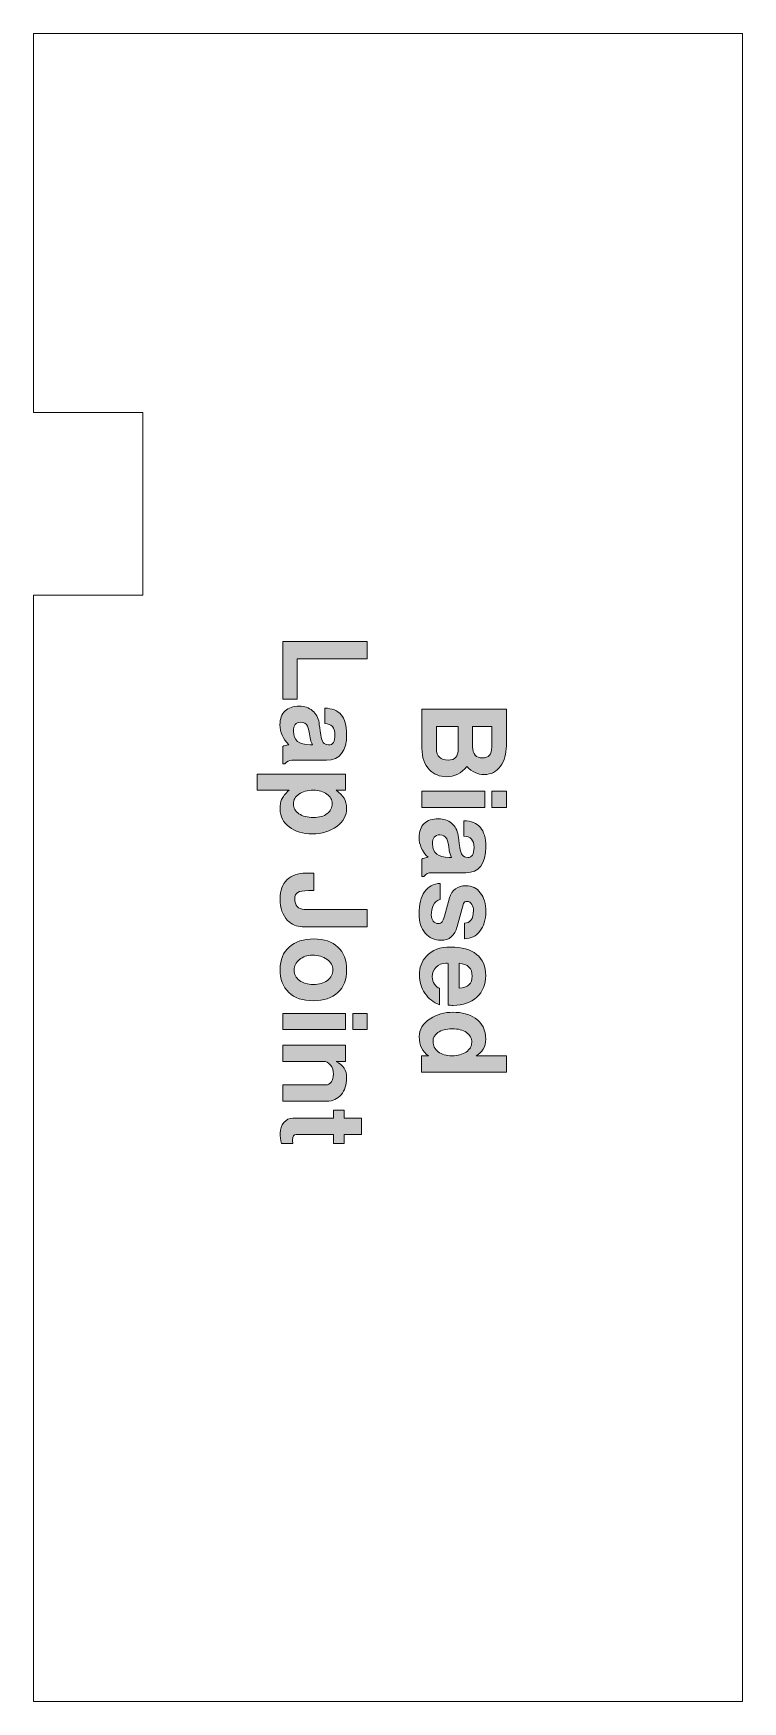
# Model space of a CAD drawing. Header units: inches. Extents: x 0.59 to 7.67, y -3.15 to -0.14.
# Drawn here: x 4.112 to 5.386, y -3.144 to -0.144 of the extents above; entities that cross this region are included whole.
import ezdxf

# ---------------------------------------------------------------- set-up
doc = ezdxf.new("R2010")
doc.units = ezdxf.units.IN
doc.header["$MEASUREMENT"] = 0
doc.layers.add('Layer 1', color=7, linetype='Continuous')

# ---------------------------------------------------------------- blocks, each defined once
blk = doc.blocks.new('block 3')
at = {"layer": 'Layer 1', "color": 240, "lineweight": 5, "true_color": 0xed1f24}
for points in [[(4.1117, -0.1442), (5.3863, -0.1442), (5.3863, -3.1442), (4.1117, -3.1442)], [(4.1117, -0.826), (4.1117, -0.1442)], [(4.1117, -1.1542), (4.3085, -1.1542), (4.3085, -0.826), (4.1117, -0.826)], [(4.1117, -3.1442), (4.1117, -1.1542)]]:
    blk.add_lwpolyline(points, dxfattribs=at)
blk = doc.blocks.new('block 6')
at = {"layer": 'Layer 1', "true_color": 0xed1f24}
h = blk.add_hatch(color=240, dxfattribs=at)
h.dxf.hatch_style = 2
h.paths.add_polyline_path([(4.5599, -1.3416), (4.5599, -1.2376), (4.7117, -1.2376), (4.7117, -1.2688), (4.5859, -1.2688), (4.5859, -1.3416)])
h = blk.add_hatch(color=240, dxfattribs=at)
h.dxf.hatch_style = 2
edge = h.paths.add_edge_path()
edge.add_spline(control_points=[(4.5599, -1.4576), (4.5599, -1.4576), (4.5599, -1.4266), (4.5599, -1.4266), (4.5621, -1.4252), (4.5658, -1.4241), (4.5709, -1.4234), (4.5602, -1.4127), (4.5549, -1.4007), (4.5549, -1.3874), (4.5549, -1.3766), (4.5579, -1.3683), (4.5639, -1.3626), (4.57, -1.3569), (4.5785, -1.3541), (4.5897, -1.3541), (4.5988, -1.3541), (4.6067, -1.3568), (4.6132, -1.3622), (4.6197, -1.3676), (4.6237, -1.3749), (4.6251, -1.3841), (4.6256, -1.3884), (4.6266, -1.3957), (4.628, -1.4059), (4.629, -1.412), (4.6305, -1.4164), (4.6325, -1.4192), (4.6345, -1.4219), (4.6377, -1.4234), (4.6422, -1.4236), (4.6498, -1.4241), (4.6536, -1.418), (4.6536, -1.4055), (4.6536, -1.3925), (4.6475, -1.3857), (4.6353, -1.3853), (4.6353, -1.3853), (4.6353, -1.3576), (4.6353, -1.3576), (4.6486, -1.3581), (4.6585, -1.3621), (4.665, -1.3696), (4.6714, -1.377), (4.6747, -1.3886), (4.6747, -1.4045), (4.6747, -1.4356), (4.6626, -1.4511), (4.6386, -1.4511), (4.6386, -1.4511), (4.5763, -1.4511), (4.5763, -1.4511), (4.5715, -1.4511), (4.5672, -1.4533), (4.5636, -1.4576), (4.5636, -1.4576), (4.5599, -1.4576), (4.5599, -1.4576)], knot_values=[0, 0, 0, 0, 1, 1, 1, 2, 2, 2, 3, 3, 3, 4, 4, 4, 5, 5, 5, 6, 6, 6, 7, 7, 7, 8, 8, 8, 9, 9, 9, 10, 10, 10, 11, 11, 11, 12, 12, 12, 13, 13, 13, 14, 14, 14, 15, 15, 15, 16, 16, 16, 17, 17, 17, 18, 18, 18, 19, 19, 19, 19], degree=3, periodic=1)
edge = h.paths.add_edge_path()
edge.add_spline(control_points=[(4.609, -1.4236), (4.609, -1.4236), (4.6134, -1.4236), (4.6134, -1.4236), (4.6111, -1.4194), (4.6096, -1.4152), (4.609, -1.4109), (4.6078, -1.4007), (4.6063, -1.3938), (4.6045, -1.3903), (4.6021, -1.3855), (4.5979, -1.383), (4.592, -1.383), (4.5833, -1.383), (4.579, -1.3884), (4.579, -1.3991), (4.579, -1.4155), (4.589, -1.4236), (4.609, -1.4236)], knot_values=[0, 0, 0, 0, 1, 1, 1, 2, 2, 2, 3, 3, 3, 4, 4, 4, 5, 5, 5, 6, 6, 6, 6], degree=3, periodic=1)
h = blk.add_hatch(color=240, dxfattribs=at)
h.dxf.hatch_style = 2
edge = h.paths.add_edge_path()
edge.add_spline(control_points=[(4.8538, -1.4809), (4.8417, -1.4809), (4.8317, -1.4768), (4.8236, -1.4686), (4.8145, -1.4593), (4.8099, -1.4463), (4.8099, -1.4297), (4.8099, -1.4297), (4.8099, -1.3595), (4.8099, -1.3595), (4.8099, -1.3595), (4.9617, -1.3595), (4.9617, -1.3595), (4.9617, -1.3595), (4.9617, -1.4253), (4.9617, -1.4253), (4.9617, -1.4399), (4.9582, -1.4521), (4.9511, -1.4621), (4.944, -1.472), (4.9344, -1.477), (4.9222, -1.477), (4.9105, -1.477), (4.9001, -1.4722), (4.8909, -1.4626), (4.8812, -1.4748), (4.8688, -1.4809), (4.8538, -1.4809)], knot_values=[0, 0, 0, 0, 1, 1, 1, 2, 2, 2, 3, 3, 3, 4, 4, 4, 5, 5, 5, 6, 6, 6, 7, 7, 7, 8, 8, 8, 9, 9, 9, 9], degree=3, periodic=1)
edge = h.paths.add_edge_path()
edge.add_spline(control_points=[(4.8574, -1.4511), (4.8693, -1.4511), (4.8753, -1.4443), (4.8753, -1.4307), (4.8753, -1.4307), (4.8753, -1.3907), (4.8753, -1.3907), (4.8753, -1.3907), (4.8359, -1.3907), (4.8359, -1.3907), (4.8359, -1.3907), (4.8359, -1.4307), (4.8359, -1.4307), (4.8359, -1.4443), (4.8431, -1.4511), (4.8574, -1.4511)], knot_values=[0, 0, 0, 0, 1, 1, 1, 2, 2, 2, 3, 3, 3, 4, 4, 4, 5, 5, 5, 5], degree=3, periodic=1)
edge = h.paths.add_edge_path()
edge.add_spline(control_points=[(4.9188, -1.4472), (4.9299, -1.4472), (4.9355, -1.4407), (4.9355, -1.4278), (4.9355, -1.4278), (4.9355, -1.3907), (4.9355, -1.3907), (4.9355, -1.3907), (4.9011, -1.3907), (4.9011, -1.3907), (4.9011, -1.3907), (4.9011, -1.427), (4.9011, -1.427), (4.9011, -1.4404), (4.907, -1.4472), (4.9188, -1.4472)], knot_values=[0, 0, 0, 0, 1, 1, 1, 2, 2, 2, 3, 3, 3, 4, 4, 4, 5, 5, 5, 5], degree=3, periodic=1)
h = blk.add_hatch(color=240, dxfattribs=at)
h.dxf.hatch_style = 2
edge = h.paths.add_edge_path()
edge.add_spline(control_points=[(4.6126, -1.5836), (4.5959, -1.5836), (4.5822, -1.5795), (4.5713, -1.5713), (4.5605, -1.5631), (4.5551, -1.5524), (4.5551, -1.5393), (4.5551, -1.5318), (4.556, -1.526), (4.5578, -1.522), (4.5599, -1.5172), (4.5643, -1.5117), (4.5711, -1.5053), (4.5711, -1.5053), (4.514, -1.5053), (4.514, -1.5053), (4.514, -1.5053), (4.514, -1.4761), (4.514, -1.4761), (4.514, -1.4761), (4.6728, -1.4761), (4.6728, -1.4761), (4.6728, -1.4761), (4.6728, -1.5053), (4.6728, -1.5053), (4.6728, -1.5053), (4.6557, -1.5053), (4.6557, -1.5053), (4.6683, -1.5138), (4.6747, -1.5245), (4.6747, -1.5374), (4.6747, -1.5506), (4.6688, -1.5616), (4.657, -1.5704), (4.6451, -1.5792), (4.6304, -1.5836), (4.6126, -1.5836)], knot_values=[0, 0, 0, 0, 1, 1, 1, 2, 2, 2, 3, 3, 3, 4, 4, 4, 5, 5, 5, 6, 6, 6, 7, 7, 7, 8, 8, 8, 9, 9, 9, 10, 10, 10, 11, 11, 11, 12, 12, 12, 12], degree=3, periodic=1)
edge = h.paths.add_edge_path()
edge.add_spline(control_points=[(4.6151, -1.5543), (4.6252, -1.5543), (4.6334, -1.552), (4.6396, -1.5474), (4.6457, -1.5428), (4.6488, -1.5368), (4.6488, -1.5293), (4.6488, -1.5226), (4.6456, -1.5169), (4.6391, -1.5123), (4.6327, -1.5076), (4.6246, -1.5053), (4.6149, -1.5053), (4.6042, -1.5053), (4.5956, -1.5076), (4.589, -1.5121), (4.5825, -1.5166), (4.5792, -1.5225), (4.5792, -1.5299), (4.5792, -1.5371), (4.5825, -1.543), (4.589, -1.5475), (4.5956, -1.552), (4.6042, -1.5543), (4.6151, -1.5543)], knot_values=[0, 0, 0, 0, 1, 1, 1, 2, 2, 2, 3, 3, 3, 4, 4, 4, 5, 5, 5, 6, 6, 6, 7, 7, 7, 8, 8, 8, 8], degree=3, periodic=1)
h = blk.add_hatch(color=240, dxfattribs=at)
h.dxf.hatch_style = 2
h.paths.add_polyline_path([(4.8099, -1.5361), (4.8099, -1.507), (4.9228, -1.507), (4.9228, -1.5361)])
h.paths.add_polyline_path([(4.9357, -1.5361), (4.9357, -1.507), (4.9617, -1.507), (4.9617, -1.5361)])
h = blk.add_hatch(color=240, dxfattribs=at)
h.dxf.hatch_style = 2
edge = h.paths.add_edge_path()
edge.add_spline(control_points=[(4.8099, -1.6601), (4.8099, -1.6601), (4.8099, -1.6291), (4.8099, -1.6291), (4.8121, -1.6277), (4.8158, -1.6266), (4.8209, -1.6259), (4.8102, -1.6152), (4.8049, -1.6032), (4.8049, -1.5899), (4.8049, -1.5791), (4.8079, -1.5708), (4.8139, -1.5651), (4.82, -1.5594), (4.8285, -1.5566), (4.8397, -1.5566), (4.8488, -1.5566), (4.8567, -1.5593), (4.8632, -1.5647), (4.8697, -1.5701), (4.8737, -1.5774), (4.8751, -1.5866), (4.8756, -1.5909), (4.8766, -1.5982), (4.878, -1.6084), (4.879, -1.6145), (4.8805, -1.619), (4.8825, -1.6217), (4.8845, -1.6244), (4.8877, -1.6259), (4.8922, -1.6261), (4.8998, -1.6266), (4.9036, -1.6205), (4.9036, -1.608), (4.9036, -1.595), (4.8975, -1.5882), (4.8853, -1.5878), (4.8853, -1.5878), (4.8853, -1.5601), (4.8853, -1.5601), (4.8986, -1.5606), (4.9085, -1.5646), (4.915, -1.5721), (4.9214, -1.5795), (4.9247, -1.5911), (4.9247, -1.607), (4.9247, -1.6381), (4.9126, -1.6536), (4.8886, -1.6536), (4.8886, -1.6536), (4.8263, -1.6536), (4.8263, -1.6536), (4.8215, -1.6536), (4.8172, -1.6558), (4.8136, -1.6601), (4.8136, -1.6601), (4.8099, -1.6601), (4.8099, -1.6601)], knot_values=[0, 0, 0, 0, 1, 1, 1, 2, 2, 2, 3, 3, 3, 4, 4, 4, 5, 5, 5, 6, 6, 6, 7, 7, 7, 8, 8, 8, 9, 9, 9, 10, 10, 10, 11, 11, 11, 12, 12, 12, 13, 13, 13, 14, 14, 14, 15, 15, 15, 16, 16, 16, 17, 17, 17, 18, 18, 18, 19, 19, 19, 19], degree=3, periodic=1)
edge = h.paths.add_edge_path()
edge.add_spline(control_points=[(4.859, -1.6261), (4.859, -1.6261), (4.8634, -1.6261), (4.8634, -1.6261), (4.8611, -1.6219), (4.8596, -1.6177), (4.859, -1.6134), (4.8578, -1.6032), (4.8563, -1.5963), (4.8545, -1.5928), (4.8521, -1.588), (4.8479, -1.5855), (4.842, -1.5855), (4.8333, -1.5855), (4.829, -1.5909), (4.829, -1.6016), (4.829, -1.618), (4.839, -1.6261), (4.859, -1.6261)], knot_values=[0, 0, 0, 0, 1, 1, 1, 2, 2, 2, 3, 3, 3, 4, 4, 4, 5, 5, 5, 6, 6, 6, 6], degree=3, periodic=1)
h = blk.add_hatch(color=240, dxfattribs=at)
h.dxf.hatch_style = 2
edge = h.paths.add_edge_path()
edge.add_spline(control_points=[(4.5949, -1.7507), (4.5847, -1.7507), (4.576, -1.747), (4.5686, -1.7395), (4.5596, -1.7303), (4.5551, -1.7172), (4.5551, -1.7003), (4.5551, -1.6854), (4.5592, -1.6741), (4.5674, -1.6662), (4.5756, -1.6584), (4.5868, -1.6545), (4.6011, -1.6545), (4.6011, -1.6545), (4.6159, -1.6545), (4.6159, -1.6545), (4.6159, -1.6545), (4.6159, -1.6857), (4.6159, -1.6857), (4.6159, -1.6857), (4.6061, -1.6857), (4.6061, -1.6857), (4.597, -1.6857), (4.5905, -1.6868), (4.5868, -1.6889), (4.5832, -1.6911), (4.5813, -1.695), (4.5813, -1.7007), (4.5813, -1.7065), (4.5829, -1.7111), (4.5859, -1.7145), (4.589, -1.7178), (4.5932, -1.7195), (4.5986, -1.7195), (4.5986, -1.7195), (4.7117, -1.7195), (4.7117, -1.7195), (4.7117, -1.7195), (4.7117, -1.7507), (4.7117, -1.7507), (4.7117, -1.7507), (4.5949, -1.7507), (4.5949, -1.7507)], knot_values=[0, 0, 0, 0, 1, 1, 1, 2, 2, 2, 3, 3, 3, 4, 4, 4, 5, 5, 5, 6, 6, 6, 7, 7, 7, 8, 8, 8, 9, 9, 9, 10, 10, 10, 11, 11, 11, 12, 12, 12, 13, 13, 13, 14, 14, 14, 14], degree=3, periodic=1)
h = blk.add_hatch(color=240, dxfattribs=at)
h.dxf.hatch_style = 2
edge = h.paths.add_edge_path()
edge.add_spline(control_points=[(4.8442, -1.7751), (4.8326, -1.7751), (4.8231, -1.7708), (4.8158, -1.7622), (4.8085, -1.7536), (4.8049, -1.7422), (4.8049, -1.728), (4.8049, -1.7106), (4.8082, -1.6973), (4.8148, -1.6879), (4.8214, -1.6785), (4.8308, -1.6735), (4.843, -1.6728), (4.843, -1.6728), (4.843, -1.7016), (4.843, -1.7016), (4.8373, -1.7027), (4.8331, -1.7063), (4.8303, -1.7126), (4.8279, -1.7175), (4.8267, -1.7232), (4.8267, -1.7299), (4.8267, -1.7342), (4.8279, -1.7378), (4.8303, -1.7406), (4.8327, -1.7435), (4.8356, -1.7449), (4.8389, -1.7449), (4.8423, -1.7449), (4.8447, -1.7439), (4.8463, -1.742), (4.8474, -1.7405), (4.8487, -1.7371), (4.8503, -1.7318), (4.8503, -1.7318), (4.8597, -1.6989), (4.8597, -1.6989), (4.864, -1.6843), (4.8738, -1.677), (4.8891, -1.677), (4.8998, -1.677), (4.9084, -1.6811), (4.9149, -1.6895), (4.9214, -1.6978), (4.9247, -1.7093), (4.9247, -1.7241), (4.9247, -1.7384), (4.9212, -1.7499), (4.9142, -1.7587), (4.9073, -1.7676), (4.898, -1.772), (4.8863, -1.7722), (4.8863, -1.7722), (4.8863, -1.7441), (4.8863, -1.7441), (4.8912, -1.7445), (4.8951, -1.7428), (4.8981, -1.7389), (4.9011, -1.7351), (4.9026, -1.7294), (4.9026, -1.7218), (4.9026, -1.7176), (4.9016, -1.7139), (4.8997, -1.7107), (4.8976, -1.707), (4.8949, -1.7051), (4.8915, -1.7051), (4.8878, -1.7051), (4.8856, -1.7063), (4.8849, -1.7088), (4.8849, -1.7088), (4.8734, -1.7505), (4.8734, -1.7505), (4.869, -1.7669), (4.8592, -1.7751), (4.8442, -1.7751)], knot_values=[0, 0, 0, 0, 1, 1, 1, 2, 2, 2, 3, 3, 3, 4, 4, 4, 5, 5, 5, 6, 6, 6, 7, 7, 7, 8, 8, 8, 9, 9, 9, 10, 10, 10, 11, 11, 11, 12, 12, 12, 13, 13, 13, 14, 14, 14, 15, 15, 15, 16, 16, 16, 17, 17, 17, 18, 18, 18, 19, 19, 19, 20, 20, 20, 21, 21, 21, 22, 22, 22, 23, 23, 23, 24, 24, 24, 25, 25, 25, 25], degree=3, periodic=1)
h = blk.add_hatch(color=240, dxfattribs=at)
h.dxf.hatch_style = 2
edge = h.paths.add_edge_path()
edge.add_spline(control_points=[(4.6149, -1.8838), (4.5958, -1.8838), (4.5811, -1.8789), (4.5707, -1.8689), (4.5603, -1.859), (4.5551, -1.845), (4.5551, -1.827), (4.5551, -1.8102), (4.5605, -1.7969), (4.5713, -1.7872), (4.5822, -1.7775), (4.597, -1.7726), (4.6157, -1.7726), (4.6342, -1.7726), (4.6486, -1.7775), (4.659, -1.7872), (4.6695, -1.7969), (4.6747, -1.8106), (4.6747, -1.8282), (4.6747, -1.8457), (4.6694, -1.8594), (4.6588, -1.8692), (4.6483, -1.8789), (4.6336, -1.8838), (4.6149, -1.8838)], knot_values=[0, 0, 0, 0, 1, 1, 1, 2, 2, 2, 3, 3, 3, 4, 4, 4, 5, 5, 5, 6, 6, 6, 7, 7, 7, 8, 8, 8, 8], degree=3, periodic=1)
edge = h.paths.add_edge_path()
edge.add_spline(control_points=[(4.6148, -1.8547), (4.6251, -1.8547), (4.6336, -1.8522), (4.6401, -1.8472), (4.6466, -1.8422), (4.6499, -1.8358), (4.6499, -1.8282), (4.6499, -1.8206), (4.6464, -1.8143), (4.6395, -1.8094), (4.6326, -1.8044), (4.6237, -1.802), (4.6129, -1.802), (4.6039, -1.802), (4.5962, -1.8046), (4.5898, -1.8098), (4.5835, -1.815), (4.5803, -1.8213), (4.5803, -1.8286), (4.5803, -1.8363), (4.5835, -1.8425), (4.5899, -1.8474), (4.5964, -1.8522), (4.6047, -1.8547), (4.6148, -1.8547)], knot_values=[0, 0, 0, 0, 1, 1, 1, 2, 2, 2, 3, 3, 3, 4, 4, 4, 5, 5, 5, 6, 6, 6, 7, 7, 7, 8, 8, 8, 8], degree=3, periodic=1)
h = blk.add_hatch(color=240, dxfattribs=at)
h.dxf.hatch_style = 2
edge = h.paths.add_edge_path()
edge.add_spline(control_points=[(4.8661, -1.8922), (4.8628, -1.8922), (4.8598, -1.892), (4.8572, -1.8915), (4.8572, -1.8915), (4.8572, -1.8168), (4.8572, -1.8168), (4.8563, -1.8165), (4.855, -1.8163), (4.8532, -1.8163), (4.8458, -1.8163), (4.8399, -1.8186), (4.8354, -1.8232), (4.8309, -1.8277), (4.8286, -1.8336), (4.8286, -1.8409), (4.8286, -1.8457), (4.83, -1.8502), (4.8328, -1.8543), (4.8354, -1.858), (4.8384, -1.8604), (4.8417, -1.8613), (4.8417, -1.8613), (4.8417, -1.8909), (4.8417, -1.8909), (4.8308, -1.887), (4.822, -1.8802), (4.8153, -1.8704), (4.8086, -1.8606), (4.8053, -1.8497), (4.8053, -1.8376), (4.8053, -1.8241), (4.8095, -1.8128), (4.818, -1.8036), (4.8281, -1.7927), (4.8426, -1.7872), (4.8615, -1.7872), (4.8818, -1.7872), (4.8974, -1.7916), (4.9083, -1.8004), (4.9192, -1.8092), (4.9247, -1.8219), (4.9247, -1.8384), (4.9247, -1.8545), (4.9193, -1.8675), (4.9085, -1.8774), (4.8978, -1.8872), (4.8836, -1.8922), (4.8661, -1.8922)], knot_values=[0, 0, 0, 0, 1, 1, 1, 2, 2, 2, 3, 3, 3, 4, 4, 4, 5, 5, 5, 6, 6, 6, 7, 7, 7, 8, 8, 8, 9, 9, 9, 10, 10, 10, 11, 11, 11, 12, 12, 12, 13, 13, 13, 14, 14, 14, 15, 15, 15, 16, 16, 16, 16], degree=3, periodic=1)
edge = h.paths.add_edge_path()
edge.add_spline(control_points=[(4.8767, -1.8613), (4.8924, -1.8605), (4.9003, -1.8532), (4.9003, -1.8395), (4.9003, -1.8256), (4.8924, -1.8179), (4.8767, -1.8163), (4.8767, -1.8163), (4.8767, -1.8613), (4.8767, -1.8613)], knot_values=[0, 0, 0, 0, 1, 1, 1, 2, 2, 2, 3, 3, 3, 3], degree=3, periodic=1)
h = blk.add_hatch(color=240, dxfattribs=at)
h.dxf.hatch_style = 2
h.paths.add_polyline_path([(4.5599, -1.9357), (4.5599, -1.9065), (4.6728, -1.9065), (4.6728, -1.9357)])
h.paths.add_polyline_path([(4.6857, -1.9357), (4.6857, -1.9065), (4.7117, -1.9065), (4.7117, -1.9357)])
h = blk.add_hatch(color=240, dxfattribs=at)
h.dxf.hatch_style = 2
edge = h.paths.add_edge_path()
edge.add_spline(control_points=[(4.8092, -2.012), (4.8092, -2.012), (4.8092, -1.9828), (4.8092, -1.9828), (4.8092, -1.9828), (4.8215, -1.9828), (4.8215, -1.9828), (4.8106, -1.9756), (4.8051, -1.9641), (4.8051, -1.9482), (4.8051, -1.9354), (4.8117, -1.9247), (4.8249, -1.9161), (4.837, -1.9084), (4.8506, -1.9045), (4.8657, -1.9045), (4.8818, -1.9045), (4.8951, -1.908), (4.9057, -1.9151), (4.9183, -1.9237), (4.9247, -1.9363), (4.9247, -1.953), (4.9247, -1.9668), (4.9188, -1.9767), (4.9072, -1.9828), (4.9072, -1.9828), (4.9617, -1.9828), (4.9617, -1.9828), (4.9617, -1.9828), (4.9617, -2.012), (4.9617, -2.012), (4.9617, -2.012), (4.8092, -2.012), (4.8092, -2.012)], knot_values=[0, 0, 0, 0, 1, 1, 1, 2, 2, 2, 3, 3, 3, 4, 4, 4, 5, 5, 5, 6, 6, 6, 7, 7, 7, 8, 8, 8, 9, 9, 9, 10, 10, 10, 11, 11, 11, 11], degree=3, periodic=1)
edge = h.paths.add_edge_path()
edge.add_spline(control_points=[(4.8639, -1.9828), (4.8743, -1.9828), (4.8828, -1.9805), (4.8895, -1.976), (4.8961, -1.9714), (4.8995, -1.9657), (4.8995, -1.9587), (4.8995, -1.9513), (4.8963, -1.9453), (4.8899, -1.9409), (4.8835, -1.9365), (4.875, -1.9343), (4.8643, -1.9343), (4.8535, -1.9343), (4.845, -1.9365), (4.8388, -1.9411), (4.8328, -1.9453), (4.8299, -1.9506), (4.8299, -1.9571), (4.8299, -1.9647), (4.833, -1.9709), (4.8393, -1.9756), (4.8456, -1.9804), (4.8538, -1.9828), (4.8639, -1.9828)], knot_values=[0, 0, 0, 0, 1, 1, 1, 2, 2, 2, 3, 3, 3, 4, 4, 4, 5, 5, 5, 6, 6, 6, 7, 7, 7, 8, 8, 8, 8], degree=3, periodic=1)
h = blk.add_hatch(color=240, dxfattribs=at)
h.dxf.hatch_style = 2
edge = h.paths.add_edge_path()
edge.add_spline(control_points=[(4.5599, -2.0643), (4.5599, -2.0643), (4.5599, -2.0351), (4.5599, -2.0351), (4.5599, -2.0351), (4.6374, -2.0351), (4.6374, -2.0351), (4.6415, -2.0351), (4.6448, -2.0334), (4.6473, -2.0299), (4.6497, -2.0264), (4.6509, -2.0217), (4.6509, -2.0157), (4.6509, -2.0092), (4.6492, -2.0037), (4.6457, -1.9994), (4.6422, -1.995), (4.6379, -1.9928), (4.6326, -1.9928), (4.6326, -1.9928), (4.5599, -1.9928), (4.5599, -1.9928), (4.5599, -1.9928), (4.5599, -1.9636), (4.5599, -1.9636), (4.5599, -1.9636), (4.6728, -1.9636), (4.6728, -1.9636), (4.6728, -1.9636), (4.6728, -1.9928), (4.6728, -1.9928), (4.6728, -1.9928), (4.6559, -1.9928), (4.6559, -1.9928), (4.6684, -1.9993), (4.6747, -2.0092), (4.6747, -2.0224), (4.6747, -2.035), (4.6714, -2.0452), (4.6649, -2.0528), (4.6583, -2.0604), (4.6497, -2.0643), (4.639, -2.0643), (4.639, -2.0643), (4.5599, -2.0643), (4.5599, -2.0643)], knot_values=[0, 0, 0, 0, 1, 1, 1, 2, 2, 2, 3, 3, 3, 4, 4, 4, 5, 5, 5, 6, 6, 6, 7, 7, 7, 8, 8, 8, 9, 9, 9, 10, 10, 10, 11, 11, 11, 12, 12, 12, 13, 13, 13, 14, 14, 14, 15, 15, 15, 15], degree=3, periodic=1)
h = blk.add_hatch(color=240, dxfattribs=at)
h.dxf.hatch_style = 2
edge = h.paths.add_edge_path()
edge.add_spline(control_points=[(4.5576, -2.1405), (4.5559, -2.1337), (4.5551, -2.1275), (4.5551, -2.122), (4.5551, -2.1146), (4.5573, -2.1083), (4.5618, -2.103), (4.5664, -2.0977), (4.5717, -2.0951), (4.578, -2.0951), (4.578, -2.0951), (4.6511, -2.0951), (4.6511, -2.0951), (4.6511, -2.0951), (4.6511, -2.0807), (4.6511, -2.0807), (4.6511, -2.0807), (4.6705, -2.0807), (4.6705, -2.0807), (4.6705, -2.0807), (4.6705, -2.0951), (4.6705, -2.0951), (4.6705, -2.0951), (4.7011, -2.0951), (4.7011, -2.0951), (4.7011, -2.0951), (4.7011, -2.1243), (4.7011, -2.1243), (4.7011, -2.1243), (4.6705, -2.1243), (4.6705, -2.1243), (4.6705, -2.1243), (4.6705, -2.1405), (4.6705, -2.1405), (4.6705, -2.1405), (4.6511, -2.1405), (4.6511, -2.1405), (4.6511, -2.1405), (4.6511, -2.1243), (4.6511, -2.1243), (4.6511, -2.1243), (4.5838, -2.1243), (4.5838, -2.1243), (4.5795, -2.1243), (4.5774, -2.1275), (4.5774, -2.134), (4.5775, -2.1356), (4.5776, -2.1377), (4.5778, -2.1405), (4.5778, -2.1405), (4.5576, -2.1405), (4.5576, -2.1405)], knot_values=[0, 0, 0, 0, 1, 1, 1, 2, 2, 2, 3, 3, 3, 4, 4, 4, 5, 5, 5, 6, 6, 6, 7, 7, 7, 8, 8, 8, 9, 9, 9, 10, 10, 10, 11, 11, 11, 12, 12, 12, 13, 13, 13, 14, 14, 14, 15, 15, 15, 16, 16, 16, 17, 17, 17, 17], degree=3, periodic=1)
at = {"layer": 'Layer 1', "lineweight": 0}
for points in [[(4.5599, -1.3416), (4.5599, -1.2376), (4.7117, -1.2376), (4.7117, -1.2688), (4.5859, -1.2688), (4.5859, -1.3416), (4.5599, -1.3416)], [(4.8099, -1.5361), (4.8099, -1.507), (4.9228, -1.507), (4.9228, -1.5361), (4.8099, -1.5361)], [(4.9357, -1.5361), (4.9357, -1.507), (4.9617, -1.507), (4.9617, -1.5361), (4.9357, -1.5361)], [(4.5599, -1.9357), (4.5599, -1.9065), (4.6728, -1.9065), (4.6728, -1.9357), (4.5599, -1.9357)], [(4.6857, -1.9357), (4.6857, -1.9065), (4.7117, -1.9065), (4.7117, -1.9357), (4.6857, -1.9357)]]:
    blk.add_lwpolyline(points, dxfattribs=at)
for points, knots in [([(4.5599, -1.4576), (4.5599, -1.4576), (4.5599, -1.4266), (4.5599, -1.4266), (4.5621, -1.4252), (4.5658, -1.4241), (4.5709, -1.4234), (4.5602, -1.4127), (4.5549, -1.4007), (4.5549, -1.3874), (4.5549, -1.3766), (4.5579, -1.3683), (4.5639, -1.3626), (4.57, -1.3569), (4.5785, -1.3541), (4.5897, -1.3541), (4.5988, -1.3541), (4.6067, -1.3568), (4.6132, -1.3622), (4.6197, -1.3676), (4.6237, -1.3749), (4.6251, -1.3841), (4.6256, -1.3884), (4.6266, -1.3957), (4.628, -1.4059), (4.629, -1.412), (4.6305, -1.4164), (4.6325, -1.4192), (4.6345, -1.4219), (4.6377, -1.4234), (4.6422, -1.4236), (4.6498, -1.4241), (4.6536, -1.418), (4.6536, -1.4055), (4.6536, -1.3925), (4.6475, -1.3857), (4.6353, -1.3853), (4.6353, -1.3853), (4.6353, -1.3576), (4.6353, -1.3576), (4.6486, -1.3581), (4.6585, -1.3621), (4.665, -1.3696), (4.6714, -1.377), (4.6747, -1.3886), (4.6747, -1.4045), (4.6747, -1.4356), (4.6626, -1.4511), (4.6386, -1.4511), (4.6386, -1.4511), (4.5763, -1.4511), (4.5763, -1.4511), (4.5715, -1.4511), (4.5672, -1.4533), (4.5636, -1.4576), (4.5636, -1.4576), (4.5599, -1.4576), (4.5599, -1.4576)], [0, 0, 0, 0, 1, 1, 1, 2, 2, 2, 3, 3, 3, 4, 4, 4, 5, 5, 5, 6, 6, 6, 7, 7, 7, 8, 8, 8, 9, 9, 9, 10, 10, 10, 11, 11, 11, 12, 12, 12, 13, 13, 13, 14, 14, 14, 15, 15, 15, 16, 16, 16, 17, 17, 17, 18, 18, 18, 19, 19, 19, 19]), ([(4.8538, -1.4809), (4.8417, -1.4809), (4.8317, -1.4768), (4.8236, -1.4686), (4.8145, -1.4593), (4.8099, -1.4463), (4.8099, -1.4297), (4.8099, -1.4297), (4.8099, -1.3595), (4.8099, -1.3595), (4.8099, -1.3595), (4.9617, -1.3595), (4.9617, -1.3595), (4.9617, -1.3595), (4.9617, -1.4253), (4.9617, -1.4253), (4.9617, -1.4399), (4.9582, -1.4521), (4.9511, -1.4621), (4.944, -1.472), (4.9344, -1.477), (4.9222, -1.477), (4.9105, -1.477), (4.9001, -1.4722), (4.8909, -1.4626), (4.8812, -1.4748), (4.8688, -1.4809), (4.8538, -1.4809)], [0, 0, 0, 0, 1, 1, 1, 2, 2, 2, 3, 3, 3, 4, 4, 4, 5, 5, 5, 6, 6, 6, 7, 7, 7, 8, 8, 8, 9, 9, 9, 9]), ([(4.609, -1.4236), (4.609, -1.4236), (4.6134, -1.4236), (4.6134, -1.4236), (4.6111, -1.4194), (4.6096, -1.4152), (4.609, -1.4109), (4.6078, -1.4007), (4.6063, -1.3938), (4.6045, -1.3903), (4.6021, -1.3855), (4.5979, -1.383), (4.592, -1.383), (4.5833, -1.383), (4.579, -1.3884), (4.579, -1.3991), (4.579, -1.4155), (4.589, -1.4236), (4.609, -1.4236)], [0, 0, 0, 0, 1, 1, 1, 2, 2, 2, 3, 3, 3, 4, 4, 4, 5, 5, 5, 6, 6, 6, 6]), ([(4.8574, -1.4511), (4.8693, -1.4511), (4.8753, -1.4443), (4.8753, -1.4307), (4.8753, -1.4307), (4.8753, -1.3907), (4.8753, -1.3907), (4.8753, -1.3907), (4.8359, -1.3907), (4.8359, -1.3907), (4.8359, -1.3907), (4.8359, -1.4307), (4.8359, -1.4307), (4.8359, -1.4443), (4.8431, -1.4511), (4.8574, -1.4511)], [0, 0, 0, 0, 1, 1, 1, 2, 2, 2, 3, 3, 3, 4, 4, 4, 5, 5, 5, 5]), ([(4.9188, -1.4472), (4.9299, -1.4472), (4.9355, -1.4407), (4.9355, -1.4278), (4.9355, -1.4278), (4.9355, -1.3907), (4.9355, -1.3907), (4.9355, -1.3907), (4.9011, -1.3907), (4.9011, -1.3907), (4.9011, -1.3907), (4.9011, -1.427), (4.9011, -1.427), (4.9011, -1.4404), (4.907, -1.4472), (4.9188, -1.4472)], [0, 0, 0, 0, 1, 1, 1, 2, 2, 2, 3, 3, 3, 4, 4, 4, 5, 5, 5, 5]), ([(4.6126, -1.5836), (4.5959, -1.5836), (4.5822, -1.5795), (4.5713, -1.5713), (4.5605, -1.5631), (4.5551, -1.5524), (4.5551, -1.5393), (4.5551, -1.5318), (4.556, -1.526), (4.5578, -1.522), (4.5599, -1.5172), (4.5643, -1.5117), (4.5711, -1.5053), (4.5711, -1.5053), (4.514, -1.5053), (4.514, -1.5053), (4.514, -1.5053), (4.514, -1.4761), (4.514, -1.4761), (4.514, -1.4761), (4.6728, -1.4761), (4.6728, -1.4761), (4.6728, -1.4761), (4.6728, -1.5053), (4.6728, -1.5053), (4.6728, -1.5053), (4.6557, -1.5053), (4.6557, -1.5053), (4.6683, -1.5138), (4.6747, -1.5245), (4.6747, -1.5374), (4.6747, -1.5506), (4.6688, -1.5616), (4.657, -1.5704), (4.6451, -1.5792), (4.6304, -1.5836), (4.6126, -1.5836)], [0, 0, 0, 0, 1, 1, 1, 2, 2, 2, 3, 3, 3, 4, 4, 4, 5, 5, 5, 6, 6, 6, 7, 7, 7, 8, 8, 8, 9, 9, 9, 10, 10, 10, 11, 11, 11, 12, 12, 12, 12]), ([(4.6151, -1.5543), (4.6252, -1.5543), (4.6334, -1.552), (4.6396, -1.5474), (4.6457, -1.5428), (4.6488, -1.5368), (4.6488, -1.5293), (4.6488, -1.5226), (4.6456, -1.5169), (4.6391, -1.5123), (4.6327, -1.5076), (4.6246, -1.5053), (4.6149, -1.5053), (4.6042, -1.5053), (4.5956, -1.5076), (4.589, -1.5121), (4.5825, -1.5166), (4.5792, -1.5225), (4.5792, -1.5299), (4.5792, -1.5371), (4.5825, -1.543), (4.589, -1.5475), (4.5956, -1.552), (4.6042, -1.5543), (4.6151, -1.5543)], [0, 0, 0, 0, 1, 1, 1, 2, 2, 2, 3, 3, 3, 4, 4, 4, 5, 5, 5, 6, 6, 6, 7, 7, 7, 8, 8, 8, 8]), ([(4.8099, -1.6601), (4.8099, -1.6601), (4.8099, -1.6291), (4.8099, -1.6291), (4.8121, -1.6277), (4.8158, -1.6266), (4.8209, -1.6259), (4.8102, -1.6152), (4.8049, -1.6032), (4.8049, -1.5899), (4.8049, -1.5791), (4.8079, -1.5708), (4.8139, -1.5651), (4.82, -1.5594), (4.8285, -1.5566), (4.8397, -1.5566), (4.8488, -1.5566), (4.8567, -1.5593), (4.8632, -1.5647), (4.8697, -1.5701), (4.8737, -1.5774), (4.8751, -1.5866), (4.8756, -1.5909), (4.8766, -1.5982), (4.878, -1.6084), (4.879, -1.6145), (4.8805, -1.619), (4.8825, -1.6217), (4.8845, -1.6244), (4.8877, -1.6259), (4.8922, -1.6261), (4.8998, -1.6266), (4.9036, -1.6205), (4.9036, -1.608), (4.9036, -1.595), (4.8975, -1.5882), (4.8853, -1.5878), (4.8853, -1.5878), (4.8853, -1.5601), (4.8853, -1.5601), (4.8986, -1.5606), (4.9085, -1.5646), (4.915, -1.5721), (4.9214, -1.5795), (4.9247, -1.5911), (4.9247, -1.607), (4.9247, -1.6381), (4.9126, -1.6536), (4.8886, -1.6536), (4.8886, -1.6536), (4.8263, -1.6536), (4.8263, -1.6536), (4.8215, -1.6536), (4.8172, -1.6558), (4.8136, -1.6601), (4.8136, -1.6601), (4.8099, -1.6601), (4.8099, -1.6601)], [0, 0, 0, 0, 1, 1, 1, 2, 2, 2, 3, 3, 3, 4, 4, 4, 5, 5, 5, 6, 6, 6, 7, 7, 7, 8, 8, 8, 9, 9, 9, 10, 10, 10, 11, 11, 11, 12, 12, 12, 13, 13, 13, 14, 14, 14, 15, 15, 15, 16, 16, 16, 17, 17, 17, 18, 18, 18, 19, 19, 19, 19]), ([(4.859, -1.6261), (4.859, -1.6261), (4.8634, -1.6261), (4.8634, -1.6261), (4.8611, -1.6219), (4.8596, -1.6177), (4.859, -1.6134), (4.8578, -1.6032), (4.8563, -1.5963), (4.8545, -1.5928), (4.8521, -1.588), (4.8479, -1.5855), (4.842, -1.5855), (4.8333, -1.5855), (4.829, -1.5909), (4.829, -1.6016), (4.829, -1.618), (4.839, -1.6261), (4.859, -1.6261)], [0, 0, 0, 0, 1, 1, 1, 2, 2, 2, 3, 3, 3, 4, 4, 4, 5, 5, 5, 6, 6, 6, 6]), ([(4.5949, -1.7507), (4.5847, -1.7507), (4.576, -1.747), (4.5686, -1.7395), (4.5596, -1.7303), (4.5551, -1.7172), (4.5551, -1.7003), (4.5551, -1.6854), (4.5592, -1.6741), (4.5674, -1.6662), (4.5756, -1.6584), (4.5868, -1.6545), (4.6011, -1.6545), (4.6011, -1.6545), (4.6159, -1.6545), (4.6159, -1.6545), (4.6159, -1.6545), (4.6159, -1.6857), (4.6159, -1.6857), (4.6159, -1.6857), (4.6061, -1.6857), (4.6061, -1.6857), (4.597, -1.6857), (4.5905, -1.6868), (4.5868, -1.6889), (4.5832, -1.6911), (4.5813, -1.695), (4.5813, -1.7007), (4.5813, -1.7065), (4.5829, -1.7111), (4.5859, -1.7145), (4.589, -1.7178), (4.5932, -1.7195), (4.5986, -1.7195), (4.5986, -1.7195), (4.7117, -1.7195), (4.7117, -1.7195), (4.7117, -1.7195), (4.7117, -1.7507), (4.7117, -1.7507), (4.7117, -1.7507), (4.5949, -1.7507), (4.5949, -1.7507)], [0, 0, 0, 0, 1, 1, 1, 2, 2, 2, 3, 3, 3, 4, 4, 4, 5, 5, 5, 6, 6, 6, 7, 7, 7, 8, 8, 8, 9, 9, 9, 10, 10, 10, 11, 11, 11, 12, 12, 12, 13, 13, 13, 14, 14, 14, 14]), ([(4.8442, -1.7751), (4.8326, -1.7751), (4.8231, -1.7708), (4.8158, -1.7622), (4.8085, -1.7536), (4.8049, -1.7422), (4.8049, -1.728), (4.8049, -1.7106), (4.8082, -1.6973), (4.8148, -1.6879), (4.8214, -1.6785), (4.8308, -1.6735), (4.843, -1.6728), (4.843, -1.6728), (4.843, -1.7016), (4.843, -1.7016), (4.8373, -1.7027), (4.8331, -1.7063), (4.8303, -1.7126), (4.8279, -1.7175), (4.8267, -1.7232), (4.8267, -1.7299), (4.8267, -1.7342), (4.8279, -1.7378), (4.8303, -1.7406), (4.8327, -1.7435), (4.8356, -1.7449), (4.8389, -1.7449), (4.8423, -1.7449), (4.8447, -1.7439), (4.8463, -1.742), (4.8474, -1.7405), (4.8487, -1.7371), (4.8503, -1.7318), (4.8503, -1.7318), (4.8597, -1.6989), (4.8597, -1.6989), (4.864, -1.6843), (4.8738, -1.677), (4.8891, -1.677), (4.8998, -1.677), (4.9084, -1.6811), (4.9149, -1.6895), (4.9214, -1.6978), (4.9247, -1.7093), (4.9247, -1.7241), (4.9247, -1.7384), (4.9212, -1.7499), (4.9142, -1.7587), (4.9073, -1.7676), (4.898, -1.772), (4.8863, -1.7722), (4.8863, -1.7722), (4.8863, -1.7441), (4.8863, -1.7441), (4.8912, -1.7445), (4.8951, -1.7428), (4.8981, -1.7389), (4.9011, -1.7351), (4.9026, -1.7294), (4.9026, -1.7218), (4.9026, -1.7176), (4.9016, -1.7139), (4.8997, -1.7107), (4.8976, -1.707), (4.8949, -1.7051), (4.8915, -1.7051), (4.8878, -1.7051), (4.8856, -1.7063), (4.8849, -1.7088), (4.8849, -1.7088), (4.8734, -1.7505), (4.8734, -1.7505), (4.869, -1.7669), (4.8592, -1.7751), (4.8442, -1.7751)], [0, 0, 0, 0, 1, 1, 1, 2, 2, 2, 3, 3, 3, 4, 4, 4, 5, 5, 5, 6, 6, 6, 7, 7, 7, 8, 8, 8, 9, 9, 9, 10, 10, 10, 11, 11, 11, 12, 12, 12, 13, 13, 13, 14, 14, 14, 15, 15, 15, 16, 16, 16, 17, 17, 17, 18, 18, 18, 19, 19, 19, 20, 20, 20, 21, 21, 21, 22, 22, 22, 23, 23, 23, 24, 24, 24, 25, 25, 25, 25]), ([(4.6149, -1.8838), (4.5958, -1.8838), (4.5811, -1.8789), (4.5707, -1.8689), (4.5603, -1.859), (4.5551, -1.845), (4.5551, -1.827), (4.5551, -1.8102), (4.5605, -1.7969), (4.5713, -1.7872), (4.5822, -1.7775), (4.597, -1.7726), (4.6157, -1.7726), (4.6342, -1.7726), (4.6486, -1.7775), (4.659, -1.7872), (4.6695, -1.7969), (4.6747, -1.8106), (4.6747, -1.8282), (4.6747, -1.8457), (4.6694, -1.8594), (4.6588, -1.8692), (4.6483, -1.8789), (4.6336, -1.8838), (4.6149, -1.8838)], [0, 0, 0, 0, 1, 1, 1, 2, 2, 2, 3, 3, 3, 4, 4, 4, 5, 5, 5, 6, 6, 6, 7, 7, 7, 8, 8, 8, 8]), ([(4.8661, -1.8922), (4.8628, -1.8922), (4.8598, -1.892), (4.8572, -1.8915), (4.8572, -1.8915), (4.8572, -1.8168), (4.8572, -1.8168), (4.8563, -1.8165), (4.855, -1.8163), (4.8532, -1.8163), (4.8458, -1.8163), (4.8399, -1.8186), (4.8354, -1.8232), (4.8309, -1.8277), (4.8286, -1.8336), (4.8286, -1.8409), (4.8286, -1.8457), (4.83, -1.8502), (4.8328, -1.8543), (4.8354, -1.858), (4.8384, -1.8604), (4.8417, -1.8613), (4.8417, -1.8613), (4.8417, -1.8909), (4.8417, -1.8909), (4.8308, -1.887), (4.822, -1.8802), (4.8153, -1.8704), (4.8086, -1.8606), (4.8053, -1.8497), (4.8053, -1.8376), (4.8053, -1.8241), (4.8095, -1.8128), (4.818, -1.8036), (4.8281, -1.7927), (4.8426, -1.7872), (4.8615, -1.7872), (4.8818, -1.7872), (4.8974, -1.7916), (4.9083, -1.8004), (4.9192, -1.8092), (4.9247, -1.8219), (4.9247, -1.8384), (4.9247, -1.8545), (4.9193, -1.8675), (4.9085, -1.8774), (4.8978, -1.8872), (4.8836, -1.8922), (4.8661, -1.8922)], [0, 0, 0, 0, 1, 1, 1, 2, 2, 2, 3, 3, 3, 4, 4, 4, 5, 5, 5, 6, 6, 6, 7, 7, 7, 8, 8, 8, 9, 9, 9, 10, 10, 10, 11, 11, 11, 12, 12, 12, 13, 13, 13, 14, 14, 14, 15, 15, 15, 16, 16, 16, 16]), ([(4.6148, -1.8547), (4.6251, -1.8547), (4.6336, -1.8522), (4.6401, -1.8472), (4.6466, -1.8422), (4.6499, -1.8358), (4.6499, -1.8282), (4.6499, -1.8206), (4.6464, -1.8143), (4.6395, -1.8094), (4.6326, -1.8044), (4.6237, -1.802), (4.6129, -1.802), (4.6039, -1.802), (4.5962, -1.8046), (4.5898, -1.8098), (4.5835, -1.815), (4.5803, -1.8213), (4.5803, -1.8286), (4.5803, -1.8363), (4.5835, -1.8425), (4.5899, -1.8474), (4.5964, -1.8522), (4.6047, -1.8547), (4.6148, -1.8547)], [0, 0, 0, 0, 1, 1, 1, 2, 2, 2, 3, 3, 3, 4, 4, 4, 5, 5, 5, 6, 6, 6, 7, 7, 7, 8, 8, 8, 8]), ([(4.8767, -1.8613), (4.8924, -1.8605), (4.9003, -1.8532), (4.9003, -1.8395), (4.9003, -1.8256), (4.8924, -1.8179), (4.8767, -1.8163), (4.8767, -1.8163), (4.8767, -1.8613), (4.8767, -1.8613)], [0, 0, 0, 0, 1, 1, 1, 2, 2, 2, 3, 3, 3, 3]), ([(4.8092, -2.012), (4.8092, -2.012), (4.8092, -1.9828), (4.8092, -1.9828), (4.8092, -1.9828), (4.8215, -1.9828), (4.8215, -1.9828), (4.8106, -1.9756), (4.8051, -1.9641), (4.8051, -1.9482), (4.8051, -1.9354), (4.8117, -1.9247), (4.8249, -1.9161), (4.837, -1.9084), (4.8506, -1.9045), (4.8657, -1.9045), (4.8818, -1.9045), (4.8951, -1.908), (4.9057, -1.9151), (4.9183, -1.9237), (4.9247, -1.9363), (4.9247, -1.953), (4.9247, -1.9668), (4.9188, -1.9767), (4.9072, -1.9828), (4.9072, -1.9828), (4.9617, -1.9828), (4.9617, -1.9828), (4.9617, -1.9828), (4.9617, -2.012), (4.9617, -2.012), (4.9617, -2.012), (4.8092, -2.012), (4.8092, -2.012)], [0, 0, 0, 0, 1, 1, 1, 2, 2, 2, 3, 3, 3, 4, 4, 4, 5, 5, 5, 6, 6, 6, 7, 7, 7, 8, 8, 8, 9, 9, 9, 10, 10, 10, 11, 11, 11, 11]), ([(4.8639, -1.9828), (4.8743, -1.9828), (4.8828, -1.9805), (4.8895, -1.976), (4.8961, -1.9714), (4.8995, -1.9657), (4.8995, -1.9587), (4.8995, -1.9513), (4.8963, -1.9453), (4.8899, -1.9409), (4.8835, -1.9365), (4.875, -1.9343), (4.8643, -1.9343), (4.8535, -1.9343), (4.845, -1.9365), (4.8388, -1.9411), (4.8328, -1.9453), (4.8299, -1.9506), (4.8299, -1.9571), (4.8299, -1.9647), (4.833, -1.9709), (4.8393, -1.9756), (4.8456, -1.9804), (4.8538, -1.9828), (4.8639, -1.9828)], [0, 0, 0, 0, 1, 1, 1, 2, 2, 2, 3, 3, 3, 4, 4, 4, 5, 5, 5, 6, 6, 6, 7, 7, 7, 8, 8, 8, 8]), ([(4.5599, -2.0643), (4.5599, -2.0643), (4.5599, -2.0351), (4.5599, -2.0351), (4.5599, -2.0351), (4.6374, -2.0351), (4.6374, -2.0351), (4.6415, -2.0351), (4.6448, -2.0334), (4.6473, -2.0299), (4.6497, -2.0264), (4.6509, -2.0217), (4.6509, -2.0157), (4.6509, -2.0092), (4.6492, -2.0037), (4.6457, -1.9994), (4.6422, -1.995), (4.6379, -1.9928), (4.6326, -1.9928), (4.6326, -1.9928), (4.5599, -1.9928), (4.5599, -1.9928), (4.5599, -1.9928), (4.5599, -1.9636), (4.5599, -1.9636), (4.5599, -1.9636), (4.6728, -1.9636), (4.6728, -1.9636), (4.6728, -1.9636), (4.6728, -1.9928), (4.6728, -1.9928), (4.6728, -1.9928), (4.6559, -1.9928), (4.6559, -1.9928), (4.6684, -1.9993), (4.6747, -2.0092), (4.6747, -2.0224), (4.6747, -2.035), (4.6714, -2.0452), (4.6649, -2.0528), (4.6583, -2.0604), (4.6497, -2.0643), (4.639, -2.0643), (4.639, -2.0643), (4.5599, -2.0643), (4.5599, -2.0643)], [0, 0, 0, 0, 1, 1, 1, 2, 2, 2, 3, 3, 3, 4, 4, 4, 5, 5, 5, 6, 6, 6, 7, 7, 7, 8, 8, 8, 9, 9, 9, 10, 10, 10, 11, 11, 11, 12, 12, 12, 13, 13, 13, 14, 14, 14, 15, 15, 15, 15]), ([(4.5576, -2.1405), (4.5559, -2.1337), (4.5551, -2.1275), (4.5551, -2.122), (4.5551, -2.1146), (4.5573, -2.1083), (4.5618, -2.103), (4.5664, -2.0977), (4.5717, -2.0951), (4.578, -2.0951), (4.578, -2.0951), (4.6511, -2.0951), (4.6511, -2.0951), (4.6511, -2.0951), (4.6511, -2.0807), (4.6511, -2.0807), (4.6511, -2.0807), (4.6705, -2.0807), (4.6705, -2.0807), (4.6705, -2.0807), (4.6705, -2.0951), (4.6705, -2.0951), (4.6705, -2.0951), (4.7011, -2.0951), (4.7011, -2.0951), (4.7011, -2.0951), (4.7011, -2.1243), (4.7011, -2.1243), (4.7011, -2.1243), (4.6705, -2.1243), (4.6705, -2.1243), (4.6705, -2.1243), (4.6705, -2.1405), (4.6705, -2.1405), (4.6705, -2.1405), (4.6511, -2.1405), (4.6511, -2.1405), (4.6511, -2.1405), (4.6511, -2.1243), (4.6511, -2.1243), (4.6511, -2.1243), (4.5838, -2.1243), (4.5838, -2.1243), (4.5795, -2.1243), (4.5774, -2.1275), (4.5774, -2.134), (4.5775, -2.1356), (4.5776, -2.1377), (4.5778, -2.1405), (4.5778, -2.1405), (4.5576, -2.1405), (4.5576, -2.1405)], [0, 0, 0, 0, 1, 1, 1, 2, 2, 2, 3, 3, 3, 4, 4, 4, 5, 5, 5, 6, 6, 6, 7, 7, 7, 8, 8, 8, 9, 9, 9, 10, 10, 10, 11, 11, 11, 12, 12, 12, 13, 13, 13, 14, 14, 14, 15, 15, 15, 16, 16, 16, 17, 17, 17, 17])]:
    blk.add_open_spline(points, degree=3, knots=knots, dxfattribs=at)

msp = doc.modelspace()

# ---------------------------------------------------------------- block references
at = {"layer": 'Layer 1'}
for name in ['block 3', 'block 6']:
    msp.add_blockref(name, (0, 0), dxfattribs=at)

doc.saveas('drawing.dxf')
